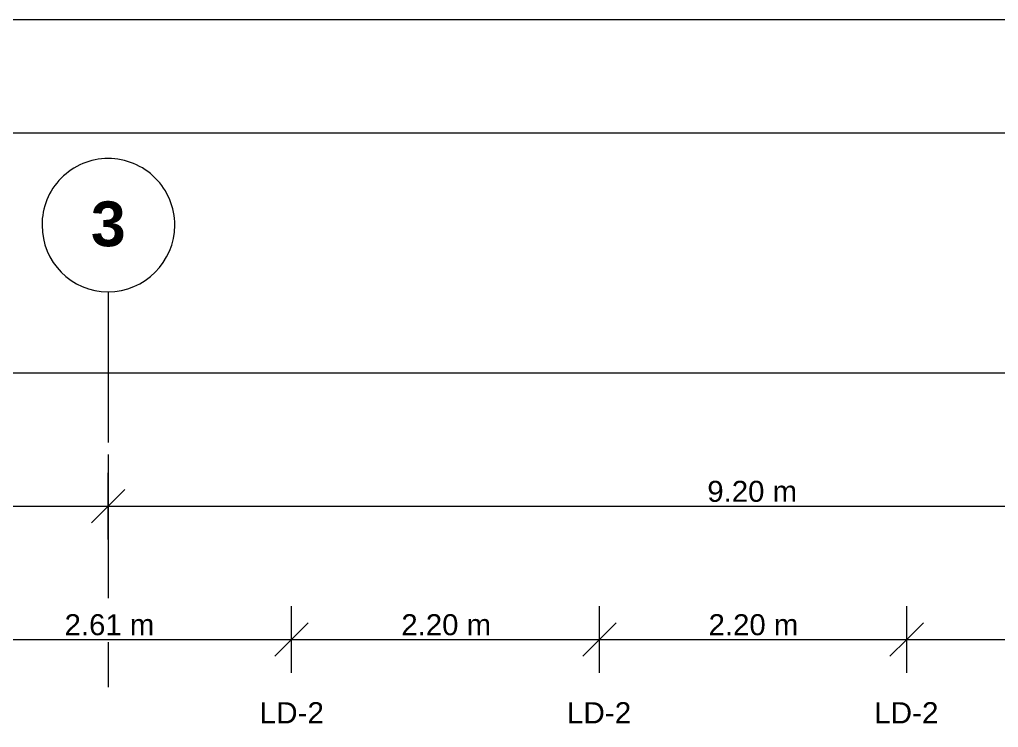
# Model space of a CAD drawing. Header units: metres. Extents: x -2 to 237, y -8 to 52.
# Drawn here: x 21.03 to 28.02, y 47.08 to 52.14 of the extents above; entities that cross this region are included whole.
import ezdxf

# ---------------------------------------------------------------- set-up
doc = ezdxf.new("R2010")
doc.units = ezdxf.units.M
for name, color, linetype, lineweight in [('HVAC - Ductos', 5, 'Continuous', 0), ('PDF_Text', 7, 'Continuous', 0), ('pie de plano', 7, 'Continuous', 0)]:
    doc.layers.add(name, color=color, linetype=linetype, lineweight=lineweight)
doc.layers.add('PDF_Geometry', color=7, linetype='Continuous', lineweight=0, true_color=0xaaaaaa)
doc.styles.add('PDF Helvetica', font='')
doc.styles.add('PDF Helvetica Bold', font='')
doc.styles.get('PDF Helvetica').set_extended_font_data('Helvetica')
doc.styles.get('PDF Helvetica Bold').set_extended_font_data('Helvetica', bold=True)

msp = doc.modelspace()

# ---------------------------------------------------------------- linework, layer by layer
at = {"layer": 'HVAC - Ductos', "color": 252, "lineweight": 0, "true_color": 0x939598}
for points in [[(7.6277, 49.6135), (58.6855, 49.6135)], [(21.6613, 48.4222), (21.6613, 48.6605), (21.6613, 48.8987)], [(21.7804, 48.7796), (21.6613, 48.6605), (21.5422, 48.5413)], [(7.6277, 48.6605), (12.466, 48.6605), (21.6613, 48.6605), (30.8566, 48.6605), (40.0566, 48.6605), (49.2518, 48.6605), (58.6855, 48.6605)], [(22.9716, 47.4692), (22.9716, 47.7075), (22.9716, 47.9457)], [(25.1708, 47.4692), (25.1708, 47.7075), (25.1708, 47.9457)], [(27.3654, 47.4692), (27.3654, 47.7075), (27.3654, 47.9457)], [(23.0907, 47.8266), (22.9716, 47.7075), (22.8525, 47.5883)], [(25.2899, 47.8266), (25.1708, 47.7075), (25.0516, 47.5883)], [(27.4846, 47.8266), (27.3654, 47.7075), (27.2463, 47.5883)], [(7.6277, 47.7075), (12.466, 47.7075), (13.7763, 47.7075), (15.9755, 47.7075), (18.1701, 47.7075), (20.3647, 47.7075), (22.9716, 47.7075), (25.1708, 47.7075), (27.3654, 47.7075), (29.5646, 47.7075), (30.8566, 47.7075), (32.1761, 47.7075), (34.3661, 47.7075), (36.5607, 47.7075), (38.7599, 47.7075), (41.3669, 47.7075), (47.9553, 47.7075), (49.2518, 47.7075), (50.5622, 47.7075), (54.956, 47.7075), (57.1552, 47.7075), (58.6855, 47.7075)]]:
    msp.add_lwpolyline(points, dxfattribs=at)
at = {"layer": 'PDF_Geometry', "lineweight": 0}
msp.add_lwpolyline([(21.6613, 51.1436, 0.41665), (21.1894, 50.6672, 0.41303), (21.6613, 50.1907, 0.411021), (22.1378, 50.6672, 0.414636)], format="xyb", close=True, dxfattribs=at)
for points in [[(21.6613, 50.1861), (21.6613, 49.7096)], [(21.6613, 49.0303), (21.6613, 48.004)], [(21.6613, 47.6878), (21.6613, 47.3671)]]:
    msp.add_lwpolyline(points, dxfattribs=at)
at = {"layer": 'PDF_Geometry', "color": 252, "lineweight": 0, "true_color": 0x939598}
for points in [[(21.6613, 49.7509), (21.6613, 49.114)], [(21.6613, 49.5538), (21.6613, 49.3935)], [(21.6613, 48.9537), (21.6613, 48.798)], [(21.6613, 48.6375), (21.6613, 48.1611)]]:
    msp.add_lwpolyline(points, dxfattribs=at)
at = {"layer": 'pie de plano', "color": 7, "lineweight": 9}
msp.add_lwpolyline([(87.8799, 52.1365), (87.8799, -7.8416), (-2.0899, -7.8416), (-2.0899, 52.1365)], close=True, dxfattribs=at)
msp.add_lwpolyline([(87.4029, 51.3255), (-0.9903, 51.3255), (-0.9903, -7.1774), (87.4029, -7.1774)], dxfattribs=at)

# ---------------------------------------------------------------- texts
at = {"layer": 'PDF_Text', "color": 253, "lineweight": 0, "true_color": 0xaaaaaa, "insert": (21.5384, 50.6748), "char_height": 0.3201, "attachment_point": 4, "style": 'PDF Helvetica Bold'}
msp.add_mtext('3', dxfattribs=at)
at = {"layer": 'PDF_Text', "color": 252, "lineweight": 0, "true_color": 0x939598, "char_height": 0.15002, "attachment_point": 4, "style": 'PDF Helvetica'}
for s, insert in [('9.20 m', (25.9415, 48.7652)), ('2.61 m', (21.3506, 47.8122)), ('2.20 m', (23.756, 47.8122)), ('2.20 m', (25.9507, 47.8122))]:
    msp.add_mtext(s, dxfattribs=dict(at, insert=insert))
at = {"layer": 'PDF_Text', "lineweight": 0, "char_height": 0.1519, "attachment_point": 4, "style": 'PDF Helvetica'}
for insert in [(22.7434, 47.1839), (24.9381, 47.1839), (27.1328, 47.1839)]:
    msp.add_mtext('LD-2', dxfattribs=dict(at, insert=insert))

doc.saveas('drawing.dxf')
